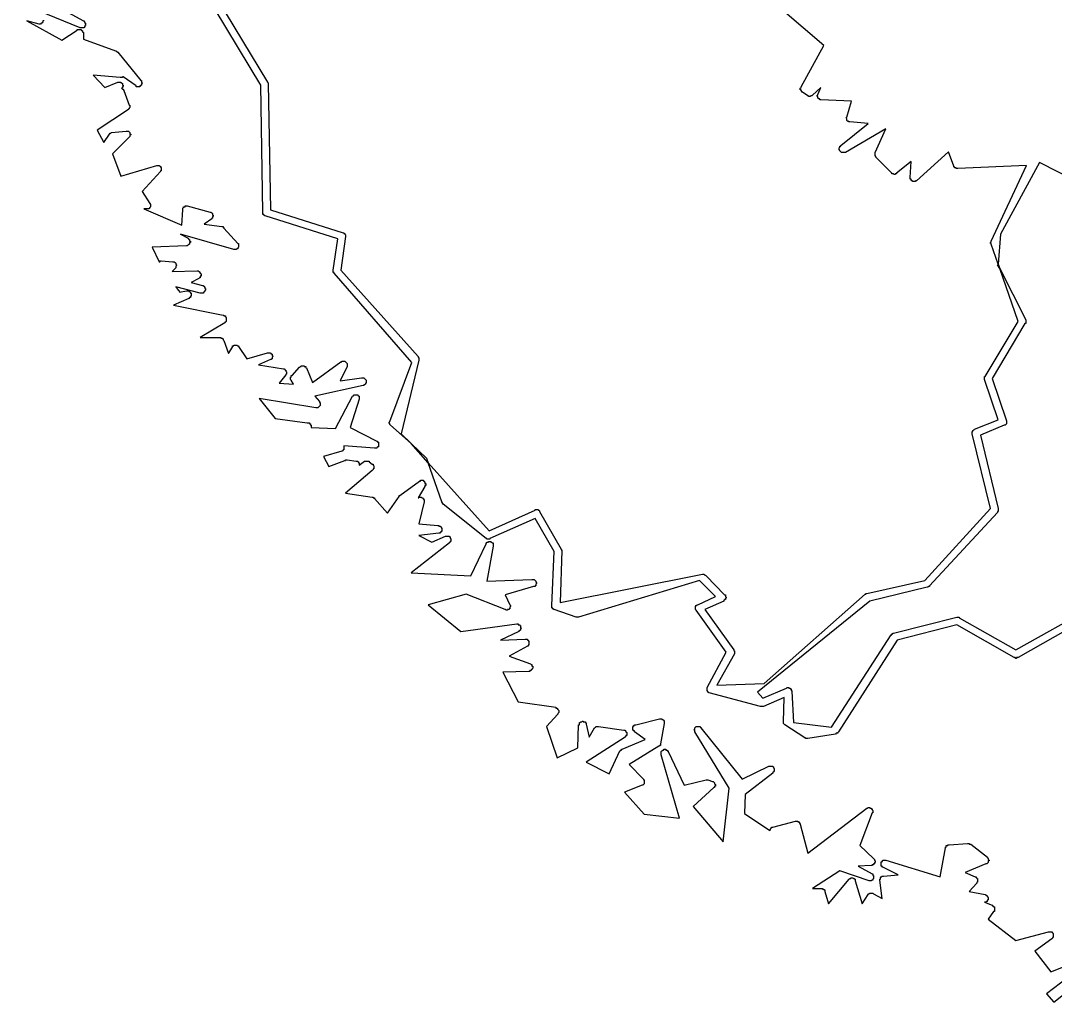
# Model space of a CAD drawing. Header units: metres. Extents: x 12 to 388, y 12 to 220.
# Drawn here: x 211.97 to 225.51, y 35.51 to 48.35 of the extents above; entities that cross this region are included whole.
import ezdxf

# ---------------------------------------------------------------- set-up
doc = ezdxf.new("R2010")
doc.units = ezdxf.units.M

msp = doc.modelspace()

# ---------------------------------------------------------------- linework, layer by layer
for points in [[(225.99, 40.57), (225.02, 40.02), (225.01, 40.02), (225, 40.02), (225, 40.01), (224.99, 40.01), (224.98, 40.02), (224.97, 40.02), (224.22, 40.45), (223.44, 40.25), (222.67, 39.05), (222.66, 39.04), (222.66, 39.03), (222.65, 39.03), (222.64, 39.03), (222.63, 39.02), (222.27, 38.96), (222.26, 38.96), (222.25, 38.96), (222.24, 38.96), (222.24, 38.97), (222.23, 38.97), (221.97, 39.14), (221.96, 39.15), (221.95, 39.16), (221.95, 39.17), (221.95, 39.18), (221.96, 39.5), (221.69, 39.38), (221.68, 39.38), (221.67, 39.38), (221.66, 39.38), (221.65, 39.38), (220.98, 39.56), (220.97, 39.56), (220.97, 39.57), (220.96, 39.57), (220.96, 39.58), (220.95, 39.58), (220.95, 39.59), (220.95, 39.6), (220.95, 39.61), (220.95, 39.62), (220.95, 39.63), (221.2, 40.09), (220.81, 40.64), (220.8, 40.65), (220.8, 40.66), (220.8, 40.67), (220.8, 40.68), (220.8, 40.69), (220.81, 40.7), (220.82, 40.71), (220.83, 40.71), (221.06, 40.82), (220.85, 41.03), (219.27, 40.55), (219.26, 40.55), (219.25, 40.55), (219.24, 40.55), (218.95, 40.65), (218.94, 40.65), (218.94, 40.66), (218.93, 40.66), (218.93, 40.67), (218.92, 40.67), (218.92, 40.68), (218.92, 40.69), (218.92, 40.7), (218.95, 41.41), (218.7, 41.84), (218.11, 41.58), (218.11, 41.57), (218.1, 41.57), (218.09, 41.57), (218.08, 41.57), (218.07, 41.57), (218.07, 41.58), (218.06, 41.58), (217.5, 42.03), (217.49, 42.04), (217.49, 42.05), (217.48, 42.05), (217.48, 42.06), (217.3, 42.57), (217.08, 42.82), (216.81, 43.06), (216.8, 43.07), (216.8, 43.08), (216.79, 43.09), (216.79, 43.1), (216.8, 43.11), (217.09, 43.88), (216.07, 45.05), (216.07, 45.06), (216.06, 45.06), (216.06, 45.07), (216.06, 45.08), (216.06, 45.09), (216.12, 45.5), (215.17, 45.8), (215.16, 45.8), (215.16, 45.81), (215.15, 45.81), (215.15, 45.82), (215.14, 45.82), (215.14, 45.83), (215.14, 45.84), (215.14, 45.85), (215.11, 47.51), (214.21, 49.01)], [(214.32, 49.01), (215.2, 47.55), (215.21, 47.54), (215.21, 47.53), (215.24, 45.88), (216.19, 45.58), (216.2, 45.58), (216.2, 45.57), (216.21, 45.57), (216.21, 45.56), (216.22, 45.55), (216.22, 45.54), (216.22, 45.53), (216.16, 45.09), (217.17, 43.96), (217.17, 43.95), (217.18, 43.94), (217.18, 43.93), (217.18, 43.92), (217.18, 43.91), (216.95, 42.95), (217.08, 42.82), (217.28, 42.63), (217.3, 42.57), (218.1, 41.68), (218.7, 41.95), (218.7, 41.96), (218.71, 41.96), (218.72, 41.96), (218.73, 41.96), (218.74, 41.96), (218.74, 41.95), (218.75, 41.95), (218.76, 41.94), (218.76, 41.93), (219.04, 41.44), (219.04, 41.43), (219.05, 41.43), (219.05, 41.42), (219.03, 40.74), (220.89, 41.11), (220.9, 41.11), (220.91, 41.11), (220.92, 41.1), (220.93, 41.1), (220.94, 41.09), (221.18, 40.84), (221.19, 40.84), (221.19, 40.83), (221.19, 40.82), (221.2, 40.81), (221.2, 40.8), (221.19, 40.8), (221.19, 40.79), (221.19, 40.78), (221.18, 40.78), (221.18, 40.77), (221.17, 40.77), (221.17, 40.76), (220.92, 40.65), (221.3, 40.12), (221.3, 40.11), (221.31, 40.11), (221.31, 40.1), (221.31, 40.09), (221.31, 40.08), (221.31, 40.07), (221.08, 39.66), (221.7, 39.68), (223.02, 40.85), (223.03, 40.85), (223.03, 40.86), (223.04, 40.86), (223.8, 41.03), (224.66, 41.97), (224.42, 42.95), (224.42, 42.96), (224.42, 42.97), (224.42, 42.98), (224.43, 42.98), (224.43, 42.99), (224.44, 43), (224.45, 43.01), (224.76, 43.13), (224.58, 43.66), (224.58, 43.67), (224.58, 43.68), (224.58, 43.69), (224.58, 43.7), (224.59, 43.7), (225.02, 44.42), (224.78, 45.11), (224.75, 45.16), (224.76, 45.17), (224.67, 45.43), (224.67, 45.44), (224.66, 45.44), (224.66, 45.45), (224.67, 45.46), (224.67, 45.47), (225.13, 46.46), (224.23, 46.42), (224.22, 46.42), (224.21, 46.42), (224.21, 46.43), (224.2, 46.43), (224.19, 46.43), (224.19, 46.44), (224.18, 46.44), (224.18, 46.44), (224.18, 46.45), (224.11, 46.64), (223.69, 46.26), (223.68, 46.26), (223.68, 46.25), (223.67, 46.25), (223.66, 46.25), (223.65, 46.25), (223.64, 46.25), (223.64, 46.26), (223.63, 46.26), (223.62, 46.27), (223.62, 46.28), (223.61, 46.28), (223.61, 46.29), (223.61, 46.3), (223.62, 46.51), (223.43, 46.36), (223.43, 46.35), (223.42, 46.35), (223.41, 46.35), (223.41, 46.34), (223.4, 46.34), (223.39, 46.35), (223.38, 46.35), (223.37, 46.35), (223.37, 46.36), (223.16, 46.57), (223.16, 46.58), (223.15, 46.58), (223.15, 46.59), (223.15, 46.6), (223.15, 46.61), (223.15, 46.62), (223.15, 46.63), (223.29, 46.94), (222.76, 46.63), (222.75, 46.63), (222.74, 46.63), (222.73, 46.63), (222.72, 46.63), (222.71, 46.63), (222.7, 46.64), (222.69, 46.65), (222.69, 46.66), (222.68, 46.66), (222.68, 46.67), (222.68, 46.68), (222.68, 46.69), (222.69, 46.7), (222.69, 46.71), (222.7, 46.71), (222.7, 46.72), (223.06, 47.01), (222.82, 47.03), (222.81, 47.03), (222.8, 47.03), (222.8, 47.04), (222.79, 47.04), (222.78, 47.05), (222.78, 47.06), (222.78, 47.07), (222.77, 47.08), (222.78, 47.09), (222.84, 47.3), (222.44, 47.32), (222.43, 47.32), (222.42, 47.33), (222.41, 47.33), (222.41, 47.34), (222.4, 47.34), (222.4, 47.35), (222.4, 47.36), (222.39, 47.36), (222.39, 47.37), (222.39, 47.38), (222.4, 47.38), (222.4, 47.39), (222.44, 47.48), (222.33, 47.38), (222.32, 47.37), (222.31, 47.37), (222.3, 47.36), (222.29, 47.36), (222.28, 47.36), (222.28, 47.37), (222.27, 47.37), (222.2, 47.42), (222.19, 47.42), (222.19, 47.43), (222.18, 47.43), (222.18, 47.44), (222.18, 47.45), (222.17, 47.45), (222.17, 47.46), (222.17, 47.47), (222.18, 47.48), (222.18, 47.49), (222.48, 48.03), (221.94, 48.49)], [(211.97, 48.8), (212.79, 48.35), (212.8, 48.35), (212.8, 48.34), (212.81, 48.34), (212.81, 48.33), (212.81, 48.32), (212.82, 48.32), (212.82, 48.31), (212.82, 48.3), (212.82, 48.29), (212.81, 48.29), (212.81, 48.28), (212.81, 48.27), (212.8, 48.27), (212.8, 48.26), (212.79, 48.26), (212.78, 48.26), (212.77, 48.26), (212.76, 48.26), (212.75, 48.26), (211.99, 48.57)], [(212.27, 48.36), (212.27, 48.35), (212.26, 48.35), (212.26, 48.34), (212.26, 48.33), (212.25, 48.33), (212.25, 48.32), (212.24, 48.32), (212.23, 48.31), (212.22, 48.31), (212.21, 48.31), (212.05, 48.35), (212.51, 48.1), (212.71, 48.23), (212.71, 48.24), (212.72, 48.24), (212.73, 48.24), (212.74, 48.24), (212.75, 48.24), (212.76, 48.24), (212.76, 48.23), (212.77, 48.23), (212.77, 48.22), (212.78, 48.22), (212.78, 48.21), (212.79, 48.2), (212.79, 48.19), (212.79, 48.11), (213.21, 47.96), (213.22, 47.96), (213.22, 47.95), (213.23, 47.95), (213.24, 47.94), (213.54, 47.57), (213.55, 47.57), (213.55, 47.56), (213.55, 47.55), (213.56, 47.54), (213.56, 47.53), (213.55, 47.53), (213.55, 47.52), (213.55, 47.51), (213.54, 47.51), (213.54, 47.5), (213.53, 47.5), (213.53, 47.49), (213.52, 47.49), (213.51, 47.49), (213.5, 47.49), (213.49, 47.49), (213.48, 47.49), (213.48, 47.5), (213.31, 47.62), (213.3, 47.62), (213.3, 47.61), (213.29, 47.61), (213.28, 47.61), (213.27, 47.61), (212.92, 47.64), (213.07, 47.48), (213.24, 47.55), (213.25, 47.55), (213.26, 47.55), (213.27, 47.55), (213.28, 47.55), (213.28, 47.54), (213.29, 47.54), (213.3, 47.53), (213.3, 47.52), (213.3, 47.51), (213.31, 47.51), (213.31, 47.5), (213.3, 47.49), (213.3, 47.48), (213.3, 47.47), (213.29, 47.47), (213.3, 47.46), (213.31, 47.46), (213.31, 47.45), (213.32, 47.45), (213.32, 47.44), (213.39, 47.25), (213.4, 47.25), (213.4, 47.24), (213.4, 47.23), (213.4, 47.22), (213.39, 47.21), (213.39, 47.2), (213.38, 47.2), (213.38, 47.19), (212.97, 46.92), (213.06, 46.76), (213.13, 46.87), (213.14, 46.88), (213.15, 46.88), (213.16, 46.89), (213.35, 46.91), (213.36, 46.91), (213.37, 46.91), (213.38, 46.91), (213.39, 46.9), (213.4, 46.89), (213.4, 46.88), (213.4, 46.87), (213.41, 46.87), (213.41, 46.86), (213.4, 46.85), (213.4, 46.84), (213.39, 46.83), (213.17, 46.61), (213.28, 46.32), (213.75, 46.46), (213.76, 46.46), (213.77, 46.46), (213.78, 46.46), (213.79, 46.45), (213.8, 46.45), (213.8, 46.44), (213.81, 46.43), (213.81, 46.42), (213.81, 46.41), (213.81, 46.4), (213.81, 46.39), (213.8, 46.39), (213.8, 46.38), (213.56, 46.12), (213.66, 45.96), (213.67, 45.95), (213.67, 45.94), (213.67, 45.93), (213.67, 45.92), (213.66, 45.91), (213.66, 45.9), (213.65, 45.9), (213.65, 45.89), (213.64, 45.89), (213.63, 45.89), (213.62, 45.89), (213.61, 45.89), (213.58, 45.89), (214.08, 45.68), (214.09, 45.88), (214.09, 45.89), (214.09, 45.9), (214.1, 45.91), (214.1, 45.92), (214.11, 45.92), (214.12, 45.92), (214.12, 45.93), (214.13, 45.93), (214.14, 45.93), (214.15, 45.93), (214.45, 45.85), (214.46, 45.85), (214.47, 45.84), (214.48, 45.83), (214.48, 45.82), (214.48, 45.81), (214.49, 45.81), (214.49, 45.8), (214.49, 45.79), (214.48, 45.79), (214.48, 45.78), (214.48, 45.77), (214.47, 45.77), (214.47, 45.76), (214.37, 45.69), (214.6, 45.66), (214.61, 45.66), (214.62, 45.66), (214.62, 45.65), (214.63, 45.65), (214.63, 45.64), (214.81, 45.44), (214.82, 45.44), (214.82, 45.43), (214.82, 45.42), (214.82, 45.41), (214.82, 45.4), (214.82, 45.39), (214.81, 45.38), (214.81, 45.37), (214.8, 45.37), (214.79, 45.36), (214.78, 45.36), (214.77, 45.36), (214.76, 45.36), (214.06, 45.56), (214.16, 45.51), (214.16, 45.5), (214.17, 45.5), (214.17, 45.49), (214.18, 45.49), (214.18, 45.48), (214.18, 45.47), (214.19, 45.47), (214.19, 45.46), (214.19, 45.45), (214.18, 45.45), (214.18, 45.44), (214.18, 45.43), (214.17, 45.43), (214.17, 45.42), (214.16, 45.42), (214.15, 45.41), (214.14, 45.41), (213.69, 45.39), (213.78, 45.2), (213.79, 45.2), (213.8, 45.21), (213.81, 45.21), (213.96, 45.2), (213.97, 45.2), (213.98, 45.2), (213.99, 45.19), (214, 45.18), (214, 45.17), (214.01, 45.16), (214.01, 45.15), (214, 45.14), (214, 45.13), (214, 45.12), (213.95, 45.07), (214.28, 45.08), (214.29, 45.08), (214.3, 45.07), (214.31, 45.07), (214.31, 45.06), (214.32, 45.06), (214.32, 45.05), (214.33, 45.04), (214.33, 45.03), (214.33, 45.02), (214.33, 45.01), (214.32, 45.01), (214.32, 45), (214.32, 44.99), (214.31, 44.99), (214.3, 44.98), (214.2, 44.93), (214.35, 44.89), (214.36, 44.89), (214.36, 44.88), (214.37, 44.88), (214.37, 44.87), (214.38, 44.87), (214.38, 44.86), (214.38, 44.85), (214.39, 44.85), (214.39, 44.84), (214.39, 44.83), (214.38, 44.82), (214.38, 44.81), (214.37, 44.81), (214.37, 44.8), (214.36, 44.8), (214.36, 44.79), (214.35, 44.79), (214.34, 44.79), (214.33, 44.79), (214.32, 44.79), (214, 44.87), (214.03, 44.83), (214.04, 44.83), (214.04, 44.82), (214.05, 44.81), (214.05, 44.8), (214.14, 44.82), (214.15, 44.82), (214.16, 44.82), (214.17, 44.82), (214.17, 44.81), (214.18, 44.81), (214.19, 44.8), (214.19, 44.79), (214.2, 44.79), (214.2, 44.78), (214.2, 44.77), (214.2, 44.76), (214.2, 44.75), (214.19, 44.75), (214.19, 44.74), (214.19, 44.73), (214.18, 44.73), (214.17, 44.72), (213.97, 44.63), (214.62, 44.5), (214.63, 44.5), (214.63, 44.49), (214.64, 44.49), (214.65, 44.49), (214.65, 44.48), (214.66, 44.47), (214.66, 44.46), (214.66, 44.45), (214.66, 44.44), (214.66, 44.43), (214.66, 44.42), (214.65, 44.41), (214.64, 44.41), (214.64, 44.4), (214.32, 44.21), (214.58, 44.21), (214.59, 44.21), (214.59, 44.2), (214.6, 44.2), (214.61, 44.2), (214.61, 44.19), (214.62, 44.19), (214.62, 44.18), (214.63, 44.17), (214.69, 44), (214.74, 44.08), (214.74, 44.09), (214.74, 44.1), (214.75, 44.1), (214.76, 44.1), (214.76, 44.11), (214.77, 44.11), (214.78, 44.11), (214.79, 44.11), (214.8, 44.11), (214.81, 44.1), (214.82, 44.1), (214.82, 44.09), (214.93, 43.93), (215.2, 44.01), (215.21, 44.01), (215.22, 44.01), (215.23, 44.01), (215.24, 44.01), (215.24, 44), (215.25, 44), (215.25, 43.99), (215.26, 43.99), (215.26, 43.98), (215.26, 43.97), (215.27, 43.97), (215.27, 43.96), (215.26, 43.95), (215.26, 43.94), (215.26, 43.93), (215.25, 43.93), (215.25, 43.92), (215.24, 43.92), (215.08, 43.85), (215.41, 43.8), (215.42, 43.8), (215.42, 43.79), (215.43, 43.79), (215.43, 43.78), (215.44, 43.78), (215.44, 43.77), (215.45, 43.76), (215.45, 43.75), (215.45, 43.74), (215.45, 43.73), (215.44, 43.73), (215.44, 43.72), (215.35, 43.61), (215.54, 43.6), (215.51, 43.65), (215.5, 43.66), (215.5, 43.67), (215.5, 43.68), (215.5, 43.69), (215.51, 43.69), (215.51, 43.7), (215.51, 43.71), (215.52, 43.71), (215.62, 43.82), (215.63, 43.83), (215.64, 43.83), (215.64, 43.84), (215.65, 43.84), (215.66, 43.84), (215.67, 43.84), (215.68, 43.84), (215.68, 43.83), (215.69, 43.83), (215.7, 43.83), (215.7, 43.82), (215.7, 43.81), (215.71, 43.81), (215.79, 43.62), (216.16, 43.89), (216.17, 43.89), (216.17, 43.9), (216.18, 43.9), (216.19, 43.9), (216.2, 43.9), (216.21, 43.9), (216.22, 43.89), (216.23, 43.88), (216.24, 43.87), (216.24, 43.86), (216.24, 43.85), (216.24, 43.84), (216.24, 43.83), (216.15, 43.64), (216.43, 43.68), (216.44, 43.68), (216.45, 43.68), (216.46, 43.68), (216.47, 43.67), (216.48, 43.66), (216.49, 43.65), (216.49, 43.64), (216.49, 43.63), (216.49, 43.62), (216.49, 43.61), (216.48, 43.61), (216.48, 43.6), (216.47, 43.59), (216.46, 43.59), (216.46, 43.58), (216.45, 43.58), (215.82, 43.44), (215.88, 43.37), (215.88, 43.36), (215.89, 43.36), (215.89, 43.35), (215.89, 43.34), (215.89, 43.33), (215.89, 43.32), (215.88, 43.31), (215.87, 43.3), (215.86, 43.29), (215.85, 43.29), (215.84, 43.29), (215.83, 43.29), (215.09, 43.41), (215.3, 43.15), (215.72, 43.09), (215.73, 43.09), (215.74, 43.09), (215.75, 43.09), (215.75, 43.08), (215.76, 43.08), (215.76, 43.07), (215.76, 43.06), (215.77, 43.06), (215.77, 43.05), (215.77, 43.04), (215.77, 43.03), (216.09, 43.02), (216.31, 43.44), (216.32, 43.44), (216.32, 43.45), (216.33, 43.45), (216.33, 43.46), (216.34, 43.46), (216.35, 43.46), (216.36, 43.46), (216.37, 43.46), (216.38, 43.46), (216.38, 43.45), (216.39, 43.45), (216.39, 43.44), (216.4, 43.44), (216.4, 43.43), (216.4, 43.42), (216.4, 43.41), (216.4, 43.4), (216.28, 43.03), (216.63, 42.85), (216.64, 42.85), (216.64, 42.84), (216.65, 42.84), (216.65, 42.83), (216.65, 42.82), (216.65, 42.81), (216.65, 42.8), (216.65, 42.79), (216.65, 42.78), (216.64, 42.78), (216.64, 42.77), (216.63, 42.77), (216.63, 42.76), (216.62, 42.76), (216.61, 42.76), (216.6, 42.76), (216.2, 42.79), (216.2, 42.78), (216.2, 42.77), (216.2, 42.76), (216.2, 42.75), (216.2, 42.74), (216.19, 42.74), (216.19, 42.73), (216.18, 42.73), (216.18, 42.72), (216.17, 42.72), (215.93, 42.65), (216, 42.52), (216.21, 42.6), (216.22, 42.6), (216.22, 42.61), (216.23, 42.61), (216.24, 42.61), (216.36, 42.59), (216.37, 42.59), (216.38, 42.59), (216.38, 42.58), (216.39, 42.58), (216.39, 42.57), (216.4, 42.57), (216.4, 42.56), (216.4, 42.55), (216.4, 42.54), (216.47, 42.59), (216.48, 42.59), (216.49, 42.59), (216.5, 42.59), (216.51, 42.59), (216.52, 42.59), (216.53, 42.59), (216.53, 42.58), (216.57, 42.55), (216.58, 42.55), (216.58, 42.54), (216.59, 42.53), (216.59, 42.52), (216.59, 42.51), (216.59, 42.5), (216.59, 42.49), (216.58, 42.49), (216.58, 42.48), (216.57, 42.47), (216.22, 42.17), (216.57, 42.12), (216.58, 42.12), (216.58, 42.11), (216.59, 42.11), (216.6, 42.11), (216.6, 42.1), (216.77, 41.91), (216.92, 42.13), (216.92, 42.14), (216.93, 42.14), (217.19, 42.33), (217.2, 42.33), (217.2, 42.34), (217.21, 42.34), (217.22, 42.34), (217.23, 42.34), (217.24, 42.34), (217.24, 42.33), (217.25, 42.33), (217.25, 42.32), (217.26, 42.32), (217.26, 42.31), (217.26, 42.3), (217.27, 42.3), (217.27, 42.29), (217.27, 42.28), (217.27, 42.27), (217.26, 42.27), (217.26, 42.26), (217.17, 42.11), (217.18, 42.11), (217.18, 42.12), (217.19, 42.12), (217.2, 42.12), (217.21, 42.12), (217.22, 42.11), (217.23, 42.11), (217.23, 42.1), (217.24, 42.1), (217.24, 42.09), (217.25, 42.09), (217.25, 42.08), (217.25, 42.07), (217.25, 42.06), (217.18, 41.77), (217.43, 41.75), (217.44, 41.75), (217.44, 41.74), (217.45, 41.74), (217.46, 41.74), (217.47, 41.73), (217.47, 41.72), (217.48, 41.72), (217.48, 41.71), (217.48, 41.7), (217.48, 41.69), (217.48, 41.68), (217.48, 41.67), (217.47, 41.67), (217.47, 41.66), (217.46, 41.66), (217.46, 41.65), (217.45, 41.65), (217.44, 41.65), (217.18, 41.62), (217.35, 41.53), (217.53, 41.61), (217.54, 41.61), (217.55, 41.61), (217.56, 41.61), (217.57, 41.61), (217.58, 41.61), (217.58, 41.6), (217.59, 41.6), (217.59, 41.59), (217.59, 41.58), (217.6, 41.58), (217.6, 41.57), (217.6, 41.56), (217.6, 41.55), (217.6, 41.54), (217.59, 41.54), (217.59, 41.53), (217.58, 41.53), (217.58, 41.52), (217.08, 41.13), (217.86, 41.09), (218.06, 41.51), (218.06, 41.52), (218.07, 41.52), (218.07, 41.53), (218.08, 41.53), (218.09, 41.53), (218.09, 41.54), (218.1, 41.54), (218.11, 41.54), (218.12, 41.54), (218.12, 41.53), (218.13, 41.53), (218.14, 41.52), (218.15, 41.52), (218.15, 41.51), (218.15, 41.5), (218.15, 41.49), (218.15, 41.48), (218.07, 41.02), (218.66, 41.04), (218.67, 41.04), (218.68, 41.04), (218.69, 41.04), (218.7, 41.03), (218.71, 41.02), (218.71, 41.01), (218.72, 41), (218.72, 40.99), (218.71, 40.98), (218.71, 40.97), (218.71, 40.96), (218.7, 40.96), (218.7, 40.95), (218.69, 40.95), (218.68, 40.95), (218.31, 40.84), (218.37, 40.71), (218.38, 40.7), (218.38, 40.69), (218.37, 40.68), (218.37, 40.67), (218.37, 40.66), (218.36, 40.66), (218.36, 40.65), (218.35, 40.65), (218.34, 40.65), (218.34, 40.64), (218.33, 40.64), (218.32, 40.64), (218.31, 40.65), (217.8, 40.85), (217.3, 40.71), (217.73, 40.36), (218.46, 40.46), (218.47, 40.46), (218.48, 40.46), (218.48, 40.45), (218.49, 40.45), (218.5, 40.45), (218.5, 40.44), (218.51, 40.44), (218.51, 40.43), (218.51, 40.42), (218.51, 40.41), (218.52, 40.41), (218.52, 40.4), (218.51, 40.4), (218.51, 40.39), (218.51, 40.38), (218.5, 40.38), (218.5, 40.37), (218.49, 40.37), (218.49, 40.36), (218.25, 40.25), (218.57, 40.26), (218.58, 40.26), (218.59, 40.26), (218.6, 40.26), (218.6, 40.25), (218.61, 40.25), (218.61, 40.24), (218.62, 40.24), (218.62, 40.23), (218.62, 40.22), (218.62, 40.21), (218.62, 40.2), (218.62, 40.19), (218.61, 40.18), (218.61, 40.17), (218.6, 40.17), (218.36, 40.04), (218.64, 39.94), (218.65, 39.93), (218.66, 39.93), (218.66, 39.92), (218.66, 39.91), (218.67, 39.91), (218.67, 39.9), (218.67, 39.89), (218.67, 39.88), (218.66, 39.87), (218.66, 39.86), (218.65, 39.86), (218.65, 39.85), (218.64, 39.85), (218.63, 39.85), (218.63, 39.84), (218.62, 39.84), (218.28, 39.83), (218.48, 39.44), (218.97, 39.37), (218.97, 39.36), (218.98, 39.36), (218.99, 39.36), (218.99, 39.35), (219, 39.35), (219, 39.34), (219.01, 39.33), (219.01, 39.32), (219.01, 39.31), (219.01, 39.3), (219, 39.29), (219, 39.28), (218.85, 39.12), (218.99, 38.71), (219.26, 38.84), (219.27, 39.14), (219.28, 39.14), (219.28, 39.15), (219.28, 39.16), (219.28, 39.17), (219.29, 39.17), (219.3, 39.18), (219.31, 39.18), (219.32, 39.19), (219.33, 39.19), (219.33, 39.18), (219.34, 39.18), (219.35, 39.18), (219.36, 39.18), (219.36, 39.17), (219.37, 39.16), (219.37, 39.15), (219.41, 38.98), (219.48, 39.1), (219.49, 39.11), (219.5, 39.12), (219.51, 39.12), (219.52, 39.12), (219.53, 39.12), (219.86, 39.07), (219.87, 39.07), (219.88, 39.07), (219.88, 39.06), (219.89, 39.06), (219.89, 39.05), (219.9, 39.04), (219.9, 39.03), (219.9, 39.02), (219.9, 39.01), (219.9, 39), (219.89, 39), (219.89, 38.99), (219.88, 38.99), (219.88, 38.98), (219.37, 38.65), (219.67, 38.5), (219.81, 38.8), (219.82, 38.8), (219.82, 38.81), (219.83, 38.81), (219.83, 38.82), (219.84, 38.82), (220.14, 38.95), (220, 39.05), (220, 39.06), (219.99, 39.06), (219.99, 39.07), (219.98, 39.07), (219.98, 39.08), (219.98, 39.09), (219.98, 39.1), (219.98, 39.11), (219.98, 39.12), (219.99, 39.12), (219.99, 39.13), (220, 39.13), (220, 39.14), (220.01, 39.14), (220.02, 39.14), (220.33, 39.22), (220.34, 39.22), (220.35, 39.22), (220.36, 39.22), (220.36, 39.21), (220.37, 39.21), (220.38, 39.2), (220.39, 39.19), (220.39, 39.18), (220.39, 39.17), (220.39, 39.16), (220.34, 38.89), (220.34, 38.88), (220.34, 38.87), (220.33, 38.87), (220.33, 38.86), (220.32, 38.86), (219.93, 38.62), (220.12, 38.43), (220.12, 38.42), (220.13, 38.42), (220.13, 38.41), (220.13, 38.4), (220.13, 38.39), (220.13, 38.38), (220.13, 38.37), (220.12, 38.36), (220.11, 38.35), (220.1, 38.35), (219.87, 38.26), (220.13, 37.97), (220.59, 37.92), (220.35, 38.75), (220.35, 38.76), (220.35, 38.77), (220.35, 38.78), (220.35, 38.79), (220.36, 38.8), (220.37, 38.81), (220.38, 38.81), (220.39, 38.82), (220.4, 38.82), (220.41, 38.82), (220.41, 38.81), (220.42, 38.81), (220.43, 38.81), (220.43, 38.8), (220.44, 38.8), (220.44, 38.79), (220.65, 38.35), (220.94, 38.42), (220.95, 38.42), (220.96, 38.42), (221.02, 38.4), (221.03, 38.4), (221.04, 38.39), (221.05, 38.38), (221.05, 38.37), (221.06, 38.36), (221.06, 38.35), (221.06, 38.34), (221.05, 38.34), (221.05, 38.33), (221.05, 38.32), (221.04, 38.32), (220.77, 38.07), (221.16, 37.61), (221.24, 38.31), (220.79, 39.05), (220.79, 39.06), (220.79, 39.07), (220.78, 39.07), (220.78, 39.08), (220.79, 39.08), (220.79, 39.09), (220.79, 39.1), (220.8, 39.11), (220.81, 39.12), (220.82, 39.12), (220.83, 39.12), (220.84, 39.12), (220.85, 39.12), (220.86, 39.12), (220.86, 39.11), (220.87, 39.11), (220.87, 39.1), (221.41, 38.43), (221.76, 38.6), (221.77, 38.6), (221.78, 38.6), (221.79, 38.6), (221.8, 38.6), (221.81, 38.6), (221.81, 38.59), (221.82, 38.59), (221.82, 38.58), (221.83, 38.57), (221.83, 38.56), (221.83, 38.55), (221.83, 38.54), (221.83, 38.53), (221.82, 38.53), (221.82, 38.52), (221.81, 38.52), (221.81, 38.51), (221.45, 38.23), (221.44, 37.98), (221.77, 37.76), (221.78, 37.77), (221.78, 37.78), (221.79, 37.79), (221.8, 37.8), (221.81, 37.8), (222.11, 37.88), (222.12, 37.88), (222.13, 37.88), (222.14, 37.88), (222.14, 37.87), (222.15, 37.87), (222.16, 37.86), (222.16, 37.85), (222.17, 37.85), (222.17, 37.84), (222.27, 37.46), (223.04, 38.05), (223.05, 38.05), (223.06, 38.06), (223.07, 38.06), (223.08, 38.06), (223.08, 38.05), (223.09, 38.05), (223.1, 38.05), (223.1, 38.04), (223.11, 38.04), (223.11, 38.03), (223.12, 38.02), (223.12, 38.01), (223.12, 38), (223.12, 37.99), (223.11, 37.99), (222.95, 37.56), (223.13, 37.39), (223.14, 37.38), (223.14, 37.37), (223.15, 37.36), (223.15, 37.35), (223.15, 37.34), (223.14, 37.34), (223.14, 37.33), (223.14, 37.32), (223.13, 37.32), (223.13, 37.31), (223.12, 37.31), (223.11, 37.31), (223.11, 37.3), (223.1, 37.3), (222.93, 37.29), (223.11, 37.19), (223.12, 37.19), (223.12, 37.18), (223.12, 37.17), (223.13, 37.17), (223.13, 37.16), (223.13, 37.15), (223.13, 37.14), (223.13, 37.13), (223.12, 37.12), (223.12, 37.11), (223.11, 37.11), (223.1, 37.1), (223.09, 37.1), (223.08, 37.1), (223.07, 37.1), (222.69, 37.23), (222.33, 37), (222.44, 37), (222.45, 37), (222.46, 37), (222.46, 36.99), (222.47, 36.99), (222.48, 36.99), (222.48, 36.98), (222.49, 36.98), (222.49, 36.97), (222.49, 36.96), (222.54, 36.8), (222.81, 37.12), (222.82, 37.13), (222.83, 37.13), (222.83, 37.14), (222.84, 37.14), (222.85, 37.14), (222.86, 37.14), (222.87, 37.13), (222.88, 37.13), (222.88, 37.12), (222.89, 37.12), (222.89, 37.11), (222.89, 37.1), (222.98, 36.8), (223.06, 36.92), (223.06, 36.93), (223.07, 36.93), (223.08, 36.94), (223.09, 36.94), (223.1, 36.94), (223.11, 36.94), (223.12, 36.94), (223.13, 36.93), (223.24, 36.87), (223.21, 37.11), (223.21, 37.12), (223.22, 37.12), (223.22, 37.13), (223.22, 37.14), (223.23, 37.15), (223.24, 37.16), (223.25, 37.16), (223.26, 37.16), (223.45, 37.18), (223.25, 37.28), (223.24, 37.28), (223.24, 37.29), (223.23, 37.29), (223.23, 37.3), (223.23, 37.31), (223.23, 37.32), (223.23, 37.33), (223.23, 37.34), (223.23, 37.35), (223.24, 37.35), (223.24, 37.36), (223.25, 37.36), (223.25, 37.37), (223.26, 37.37), (223.27, 37.37), (223.28, 37.37), (223.29, 37.37), (224, 37.15), (224.07, 37.53), (224.07, 37.54), (224.08, 37.54), (224.08, 37.55), (224.08, 37.56), (224.09, 37.56), (224.1, 37.56), (224.1, 37.57), (224.11, 37.57), (224.12, 37.57), (224.36, 37.59), (224.37, 37.59), (224.38, 37.59), (224.38, 37.58), (224.39, 37.58), (224.4, 37.58), (224.62, 37.41), (224.62, 37.4), (224.63, 37.39), (224.63, 37.38), (224.64, 37.37), (224.64, 37.36), (224.63, 37.36), (224.63, 37.35), (224.63, 37.34), (224.62, 37.33), (224.61, 37.32), (224.6, 37.32), (224.33, 37.21), (224.46, 37.15), (224.47, 37.15), (224.47, 37.14), (224.48, 37.14), (224.48, 37.13), (224.49, 37.13), (224.49, 37.12), (224.49, 37.11), (224.49, 37.1), (224.49, 37.09), (224.49, 37.08), (224.48, 37.08), (224.48, 37.07), (224.38, 36.96), (224.59, 36.92), (224.6, 36.91), (224.61, 36.91), (224.61, 36.9), (224.62, 36.9), (224.62, 36.89), (224.63, 36.88), (224.63, 36.87), (224.63, 36.86), (224.63, 36.85), (224.62, 36.85), (224.62, 36.84), (224.61, 36.83), (224.6, 36.82), (224.59, 36.82), (224.58, 36.82), (224.68, 36.78), (224.69, 36.77), (224.7, 36.77), (224.7, 36.76), (224.71, 36.76), (224.71, 36.75), (224.71, 36.74), (224.71, 36.73), (224.71, 36.72), (224.71, 36.71), (224.71, 36.7), (224.7, 36.7), (224.63, 36.6), (224.99, 36.32), (225.42, 36.43), (225.43, 36.43), (225.44, 36.43), (225.45, 36.43), (225.46, 36.43), (225.47, 36.42), (225.48, 36.41), (225.48, 36.4), (225.48, 36.39), (225.48, 36.38), (225.48, 36.37), (225.48, 36.36), (225.47, 36.36), (225.47, 36.35), (225.46, 36.34), (225.24, 36.18), (225.45, 35.91), (225.8, 36.05)], [(225.79, 46.25), (225.3, 46.5), (224.79, 45.56), (224.76, 45.17), (224.78, 45.11), (225.12, 44.44), (225.12, 44.43), (225.12, 44.42), (225.12, 44.41), (225.12, 44.4), (225.12, 44.39), (225.11, 44.39), (224.68, 43.67), (224.87, 43.12), (224.87, 43.11), (224.87, 43.1), (224.87, 43.09), (224.87, 43.08), (224.86, 43.07), (224.85, 43.06), (224.84, 43.06), (224.53, 42.93), (224.76, 41.97), (224.76, 41.96), (224.76, 41.95), (224.76, 41.94), (224.76, 41.93), (224.75, 41.93), (224.75, 41.92), (223.86, 40.96), (223.86, 40.95), (223.85, 40.95), (223.84, 40.94), (223.83, 40.94), (223.08, 40.76), (221.61, 39.57), (221.68, 39.49), (221.99, 39.62), (222, 39.63), (222.01, 39.63), (222.02, 39.63), (222.02, 39.62), (222.03, 39.62), (222.04, 39.62), (222.04, 39.61), (222.05, 39.61), (222.05, 39.6), (222.05, 39.59), (222.06, 39.59), (222.06, 39.58), (222.08, 39.17), (222.58, 39.11), (223.36, 40.32), (223.37, 40.32), (223.37, 40.33), (223.38, 40.33), (223.38, 40.34), (223.39, 40.34), (224.22, 40.55), (224.23, 40.55), (224.24, 40.55), (224.25, 40.55), (224.25, 40.54), (224.99, 40.12), (225.99, 40.68)], [(225.85, 35.97), (225.39, 35.62), (225.49, 35.51), (225.7, 35.68)]]:
    msp.add_lwpolyline(points)

doc.saveas('drawing.dxf')
